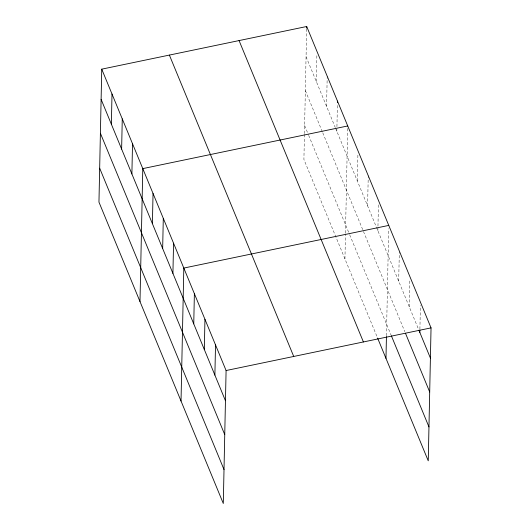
<?xml version="1.0" encoding="UTF-8"?>
<svg xmlns="http://www.w3.org/2000/svg" width="530" height="530" viewBox="0 0 530 530"><rect width="100%" height="100%" fill="white"/><g stroke="black" fill="none" stroke-linecap="round" stroke-linejoin="round"><path stroke-width="0.4" stroke-dasharray="2.65 1.99" d="M304.432 134.434L303.909 159.464L377.274 337.279M304.452 133.626L306.658 28.13M316.324 81.56L316.887 54.63M326.579 106.424L327.209 76.227M336.835 131.288L337.405 104.357M344.944 258.918L345.467 233.889M345.487 233.081L347.726 125.954M357.352 181.015L357.916 154.084M367.615 205.878L368.244 175.682M377.87 230.742L378.433 203.811M386.45 335.762L388.695 228.675M398.699 281.218L399.315 251.843M409.266 306.837L409.836 279.906M419.906 329.19L420.403 305.525M306.062 56.697L335.285 127.518M335.596 128.273L418.594 329.441M305.353 90.61L322.452 132.049M322.763 132.805L404.827 331.707M304.618 125.55L308.347 134.594M308.659 135.349L349.383 234.048M349.694 234.797L391.041 335.006"/><path stroke-width="0.79" d="M101.747 69.158L98.958 202.122L223.302 503.5L226.091 370.536L101.747 69.158L306.698 26.5L431.042 327.878L428.253 460.842L377.585 338.027M111.373 124.219L112.002 94.022M121.628 149.082L122.264 118.886M131.891 173.946L132.52 143.749M139.993 301.577L142.782 168.613L347.726 125.954M152.408 223.673L153.037 193.477M162.664 248.537L163.293 218.34M172.919 273.401L173.555 243.204M181.028 401.031L183.811 268.067L388.762 225.409M193.748 323.883L194.384 293.686M204.322 349.495L204.951 319.298M214.888 375.114L215.518 344.917M306.658 28.13L306.698 26.5M337.438 102.721L337.471 101.091M385.979 358.373L386.436 336.57M419.839 332.456L419.886 330.005M226.091 370.536L431.042 327.878M418.905 330.197L430.406 358.068M405.45 333.218L429.697 391.981M391.352 335.762L428.962 426.928M239.063 40.578L363.408 341.956M169.381 55.08L293.726 356.458M101.111 99.355L225.455 400.733M100.402 133.268L224.746 434.646M99.673 168.209L224.018 469.587"/></g></svg>
